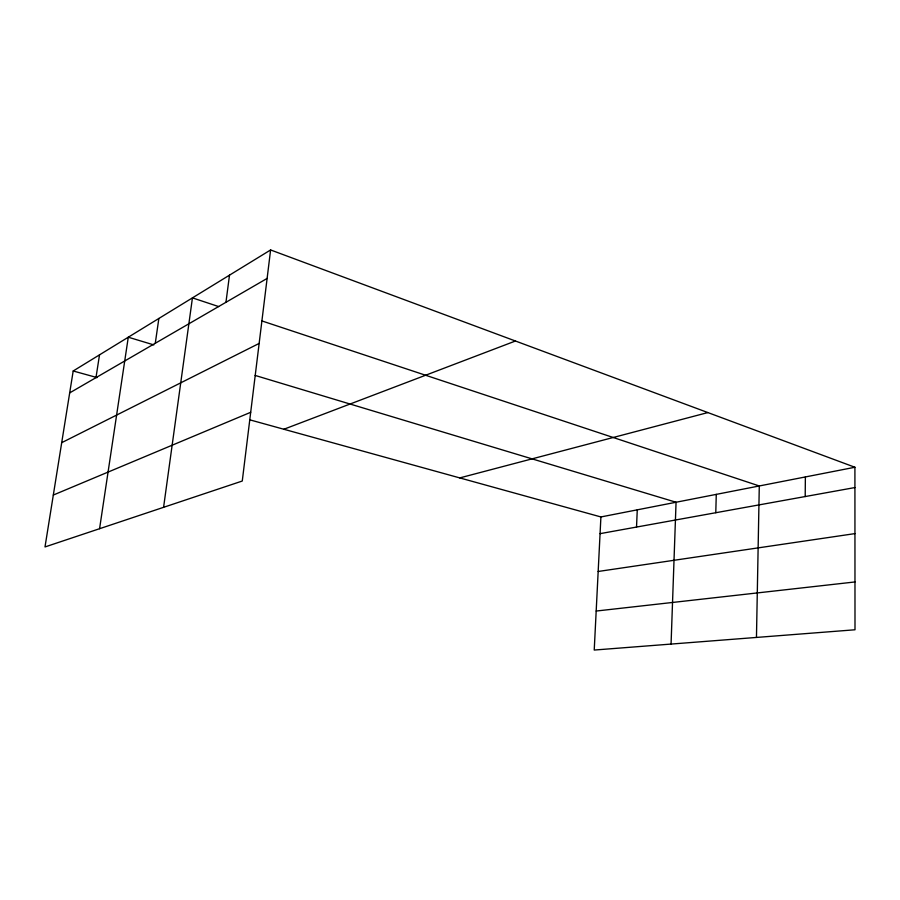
<?xml version="1.0" encoding="UTF-8"?>
<svg xmlns="http://www.w3.org/2000/svg" width="900" height="900" viewBox="0 0 900 900"><rect width="100%" height="100%" fill="white"/><g stroke="black" fill="none" stroke-linecap="round" stroke-linejoin="round"><path stroke-width="1.35" d="M805.196 496.553L805.376 476.944M756.461 637.436L759.285 485.966L261.9 320.929M715.781 512.73L716.276 494.381M671.062 644.074L676.058 502.245L255.127 375.424M636.525 527.062L637.268 509.839M854.91 467.257L600.908 516.949L594.225 650.048L855 629.775L854.91 467.257L270.608 249.953L73.192 370.991L45 546.941L242.269 481.027L270.608 249.953M225.956 302.287L229.5 275.153M163.586 507.319L192.442 297.877L218.621 306.562M155.284 343.26L158.861 318.465M99.574 528.705L128.284 337.207L153.833 344.914M95.974 377.651L99.517 354.848M69.683 392.895L267.12 278.426M61.706 442.676L259.144 343.429M53.314 495.045L250.695 412.29M283.849 429.255L515.452 341.01M459.754 477.911L707.85 412.571M600.064 533.655L854.921 487.553M598.163 571.477L854.944 533.61M596.183 611.044L854.977 581.951M73.192 370.991L97.087 377.595M250.178 419.94L600.908 516.949"/></g></svg>
